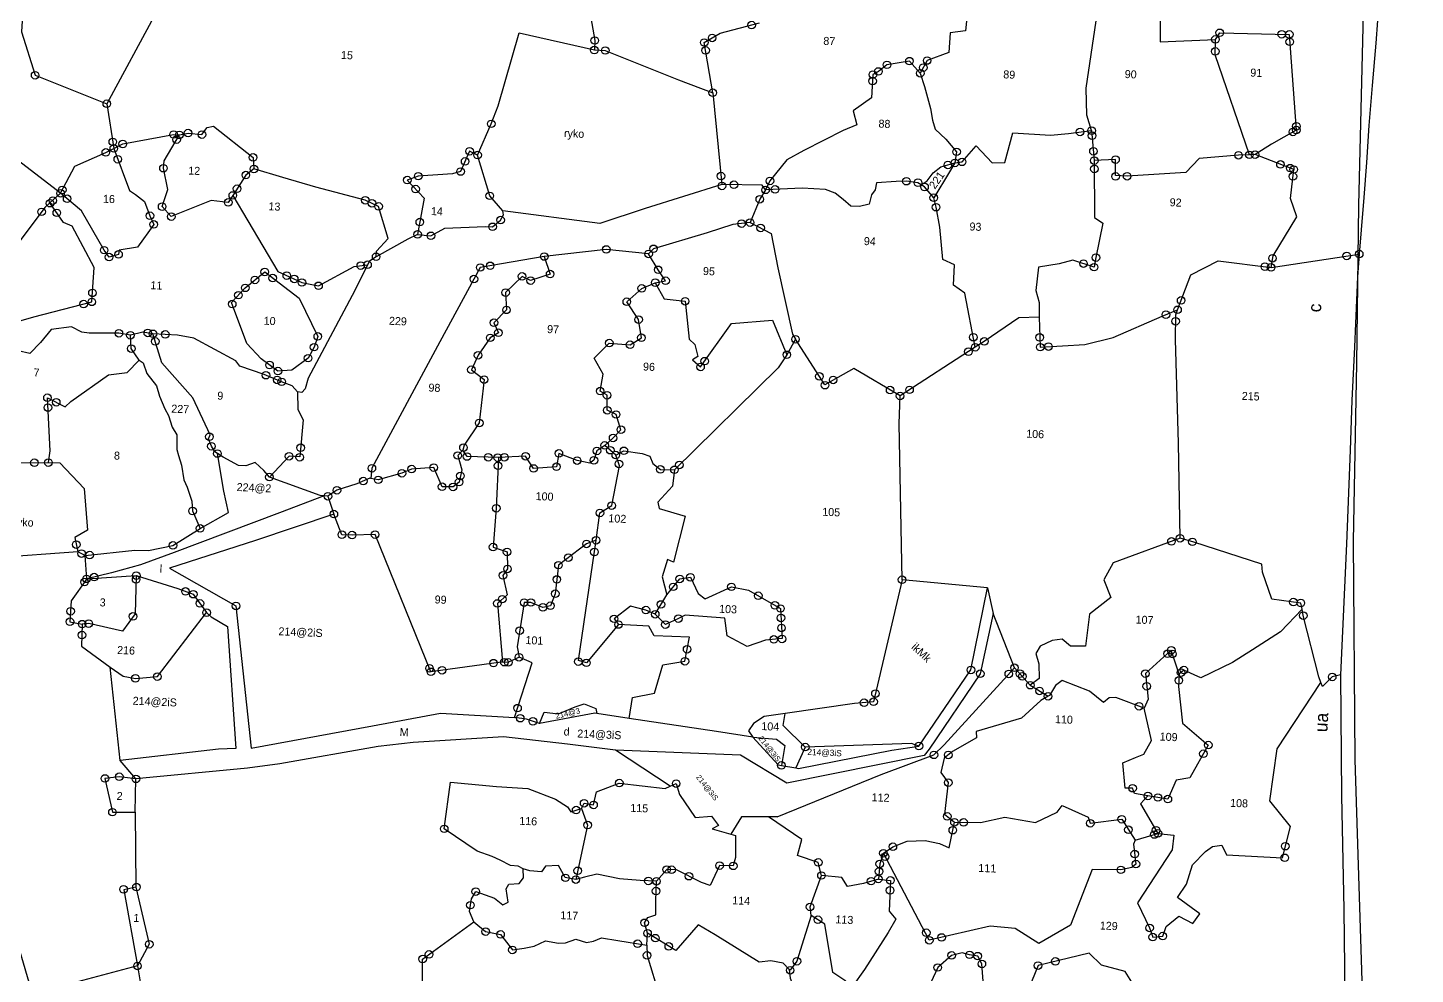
# Model space of a CAD drawing. Header units: metres. Extents: x 260179 to 264429, y 2217036 to 2221297.
# Drawn here: x 261037 to 262253, y 2218842 to 2219672 of the extents above; entities that cross this region are included whole.
import ezdxf
from ezdxf.enums import TextEntityAlignment as Align

# ---------------------------------------------------------------- set-up
doc = ezdxf.new("R2010")
doc.units = ezdxf.units.M
doc.header["$MEASUREMENT"] = 0
for name, color, linetype in [('OFF', 1, 'Continuous'), ('POLY_PARCEL', 6, 'Continuous'), ('POLY_ROAD', 30, 'Continuous'), ('POLY_WATER', 4, 'Continuous'), ('SYM_STONE', 1, 'Continuous'), ('TEXT_MAPIN', 7, 'Continuous'), ('TEXT_MAPOUT', 7, 'Continuous'), ('TEXT_PARCEL', 7, 'Continuous')]:
    doc.layers.add(name, color=color, linetype=linetype)
doc.styles.add('TEXT_MAP', font='', dxfattribs={"height": 2.5})
doc.styles.get('TEXT_MAP').set_extended_font_data('Kruti Dev 050')

# ---------------------------------------------------------------- blocks, each defined once
blk = doc.blocks.new('STONE')
blk.add_circle((0, 0), 0.851)
blk = doc.blocks.new('ERE')
at = {"layer": 'OFF', "ltscale": 10, "flags": 128}
for points in [[(261198.85, 2219199.63), (261200.37, 2219193.89)], [(260996.34, 2219193.09), (261007.41, 2219194.28)], [(261009.28, 2219148.59), (261005.55, 2219152.57)]]:
    blk.add_lwpolyline(points, dxfattribs=at)
at = {"layer": 'POLY_PARCEL', "ltscale": 10, "flags": 128}
for points in [[(261022.08, 2219367.55), (261014.13, 2219367.97), (261002.22, 2219361.21), (260990.64, 2219354.71), (260972.44, 2219344.63), (260960.71, 2219338.05), (260974.54, 2219336.44), (260976.83, 2219336.28), (260976.46, 2219315.4), (260979.92, 2219305.79), (260996.3, 2219300.07)], [(261131.73, 2219347.88), (261125.14, 2219346.76), (261106.57, 2219342.64), (261101.87, 2219336.33), (261102.15, 2219333.74), (261105.37, 2219318.93), (261105.37, 2219316.8)], [(261240.08, 2219347.94), (261239.77, 2219340.35), (261231.95, 2219336.86), (261232.48, 2219324.04), (261244.86, 2219325.09)], [(261217.9, 2219303.41), (261216.68, 2219306.81), (261216.25, 2219312.92), (261217.85, 2219328.16), (261220.98, 2219333.48), (261221.3, 2219341.23)], [(261194.61, 2219334.44), (261193.91, 2219330.08), (261188.89, 2219329.11), (261188.59, 2219324.62), (261185.15, 2219324.02), (261185.07, 2219319.61), (261180.28, 2219317.59), (261178.85, 2219314.67)], [(261244.86, 2219325.09), (261245.77, 2219326.61), (261261.41, 2219326.91), (261263.9, 2219305.47), (261258.44, 2219302.09), (261254.87, 2219299.56)], [(261132.38, 2219308.31), (261130, 2219319.52), (261133.48, 2219321.74), (261142.27, 2219324.45)], [(261253.61, 2219299.46), (261244.98, 2219321.64), (261244.86, 2219325.09)], [(261006.43, 2219320.9), (260996.3, 2219300.07)], [(261178.85, 2219314.67), (261176.31, 2219317.29), (261171.29, 2219316.24), (261169.42, 2219314.67), (261168.22, 2219313.92), (261168.15, 2219308.69), (261164.13, 2219305.57), (261165.11, 2219302.5), (261162.04, 2219301.08), (261153.42, 2219296.22), (261149.68, 2219293.9), (261146.08, 2219289.04), (261145.18, 2219286.98)], [(261178.85, 2219314.67), (261179.91, 2219311.76), (261181.48, 2219306.86), (261182.06, 2219304.21), (261182.75, 2219302.25), (261185.2, 2219300.1), (261187.76, 2219297.35), (261187.5, 2219294.83)], [(261187.5, 2219294.83), (261189.1, 2219295.15), (261192.13, 2219298.92), (261195.85, 2219295.2), (261198.67, 2219295.41), (261200.25, 2219302.14), (261208.7, 2219301.98), (261212.74, 2219302.56), (261217.9, 2219303.41)], [(261217.9, 2219303.41), (261218.8, 2219296.68)], [(260996.3, 2219300.07), (260998.3, 2219290.09)], [(261253.61, 2219299.46), (261251.16, 2219299.27), (261242.33, 2219298.15), (261239.48, 2219294.86), (261226.33, 2219293.48), (261223.73, 2219293.56), (261223.56, 2219297.11), (261218.8, 2219296.68)], [(261254.87, 2219299.56), (261253.61, 2219299.46)], [(261259.56, 2219274.36), (261259.9, 2219276.97), (261264.83, 2219285.96), (261263.27, 2219290.02), (261263.7, 2219296.59), (261254.87, 2219299.56)], [(261012.9, 2219293.74), (261014.85, 2219294.24), (261017.97, 2219294.03), (261019.08, 2219295.7), (261020.53, 2219296.04), (261029.69, 2219289.39), (261029.99, 2219286.8)], [(261180.13, 2219289.59), (261181.39, 2219290.58), (261182.66, 2219292.44), (261184.36, 2219293.82), (261187.5, 2219294.83)], [(261187.5, 2219294.83), (261186.38, 2219292.76), (261183.07, 2219286.81)], [(261218.8, 2219296.68), (261219.41, 2219283.88), (261221.31, 2219282.67), (261220.1, 2219274.89), (261219.75, 2219272.73), (261214.95, 2219274.12), (261211.92, 2219273.17), (261207.25, 2219272.22), (261206.9, 2219266.94), (261207.77, 2219264.26), (261207.86, 2219260.98)], [(260998.3, 2219290.09), (261000.26, 2219291.17), (261011.62, 2219293.79), (261012.9, 2219293.74)], [(261025.49, 2219280.65), (261024.55, 2219279.05), (261020.67, 2219279.33), (261011.86, 2219275.31), (261009.72, 2219277.46), (261010.82, 2219281.4), (261009.65, 2219286.12), (261009.72, 2219287.78), (261012.9, 2219293.74)], [(261080.13, 2219292.06), (261078.29, 2219292.84), (261076.48, 2219288.2), (261074.68, 2219287.58), (261066.99, 2219286.75), (261064.56, 2219285.78), (261068.51, 2219281.9), (261067.4, 2219273.65)], [(260986.75, 2219279.51), (260989.72, 2219285.74), (260996.54, 2219289.11), (260998.3, 2219290.09)], [(260998.3, 2219290.09), (261002.21, 2219280.81), (261003.64, 2219279.92), (261005.69, 2219278.43), (261007.05, 2219275.3), (261008, 2219273.39), (261004.53, 2219268.15), (261000.44, 2219267.26), (261000.37, 2219266.31), (260998.26, 2219265.63), (260997.1, 2219267.13), (260991.65, 2219275.77), (260986.75, 2219279.51)], [(261145.18, 2219286.98), (261144.39, 2219288.02), (261135.3, 2219287.76)], [(261180.13, 2219289.59), (261179.38, 2219290.05), (261176.75, 2219290.27), (261174.49, 2219290.12), (261170.06, 2219289.59), (261169.83, 2219288.02), (261169.08, 2219286.89), (261168.63, 2219284.79), (261166.45, 2219284.11), (261164.49, 2219284.11), (261162.69, 2219285.54), (261160.9, 2219286.91), (261158.65, 2219287.66), (261153.38, 2219287.73), (261145.18, 2219286.98)], [(261183.07, 2219286.81), (261180.89, 2219289.14), (261180.13, 2219289.59)], [(260986.75, 2219279.51), (260977.02, 2219286.42)], [(261029.99, 2219286.8), (261028.23, 2219285.35), (261025.49, 2219280.65)], [(261058.29, 2219268.23), (261058.29, 2219269.48), (261060.79, 2219272.45), (261058.36, 2219279.59), (261055.3, 2219280.84), (261044.07, 2219283.33), (261036.58, 2219285.13), (261029.99, 2219286.8)], [(261145.18, 2219286.98), (261143.98, 2219284.8), (261142.03, 2219279.47)], [(261193.82, 2219253.6), (261190.96, 2219265.63), (261188.33, 2219267.36), (261188.33, 2219271.94), (261185.7, 2219272.99), (261184.72, 2219280.28), (261183.67, 2219284.71), (261183.07, 2219286.81)], [(260986.75, 2219279.51), (260984.45, 2219277.24)], [(261025.49, 2219280.65), (261036.35, 2219263.99), (261041.85, 2219261.74), (261045.62, 2219261.16), (261053.42, 2219265.82), (261056.44, 2219266.36)], [(261067.4, 2219273.65), (261070.41, 2219273.47), (261073.5, 2219275.31), (261082.52, 2219276.08), (261084.18, 2219276.08), (261085.92, 2219277.67), (261086.54, 2219278.85), (261086.35, 2219279.78)], [(261142.03, 2219279.47), (261138.19, 2219278.87), (261132.44, 2219276.8), (261120.56, 2219272.67), (261119.51, 2219271.47)], [(261142.03, 2219279.47), (261146.86, 2219277.26), (261148.69, 2219269.57), (261152.61, 2219254.82), (261153.34, 2219253.68)], [(260984.45, 2219277.24), (260983.38, 2219276.19), (260968.39, 2219254.34), (260967.36, 2219252.19), (260965.93, 2219250.83), (260966.96, 2219246.47)], [(260966.96, 2219246.47), (260981.94, 2219251.44), (260994.82, 2219255.39), (260995.05, 2219263.11), (260989.67, 2219272.23), (260987.69, 2219272.98), (260984.45, 2219277.24)], [(261259.56, 2219274.36), (261279.23, 2219278.21)], [(261067.4, 2219273.65), (261065.22, 2219272.52), (261058.29, 2219268.23)], [(261238.93, 2219263.94), (261241.56, 2219271.9), (261247.56, 2219275.32), (261259.56, 2219274.36)], [(261096.08, 2219269.89), (261081.79, 2219266.81), (261073.44, 2219249.75), (261059.35, 2219220.64), (261059.18, 2219218.35)], [(261096.08, 2219269.89), (261097.55, 2219266), (261093.25, 2219264.35), (261091.29, 2219265.2), (261087.73, 2219261.4), (261088.1, 2219257.54), (261085.4, 2219254.54), (261086.5, 2219252.33), (261084.72, 2219251.1), (261082.14, 2219247.06), (261080.79, 2219243.75), (261083.74, 2219241.66), (261083.06, 2219231.85), (261079.87, 2219226.76), (261079.61, 2219225.57)], [(261119.51, 2219271.47), (261109.96, 2219272.07), (261096.08, 2219269.89)], [(261121.28, 2219265.07), (261123.58, 2219265.6), (261121.81, 2219267.99), (261119.51, 2219271.47)], [(261056.44, 2219266.36), (261053.81, 2219260.48), (261044.14, 2219240.27), (261043.63, 2219237.85), (261042.9, 2219237.05), (261041.94, 2219237.12)], [(261058.29, 2219268.23), (261056.82, 2219267.21), (261056.44, 2219266.36)], [(261033.4, 2219263.75), (261041.42, 2219258.21), (261045.94, 2219249.79), (261045.21, 2219247.32), (261043.95, 2219244.79), (261040.45, 2219241.96), (261037.32, 2219241.6), (261033.4, 2219244.19), (261030.09, 2219247.5), (261026.23, 2219256.59), (261029.17, 2219260)], [(261029.17, 2219260), (261033.4, 2219263.75)], [(261111.47, 2219228.01), (261113.29, 2219229.76), (261114.97, 2219231.7), (261113.73, 2219235.06), (261111.7, 2219235.94), (261111.52, 2219239.3), (261109.93, 2219240.19), (261110.46, 2219243.99), (261108.25, 2219247.52), (261111.52, 2219251.06), (261116.21, 2219250.88), (261118.68, 2219252.56), (261117.89, 2219256.62), (261115.06, 2219260.51), (261118.28, 2219263.65), (261121.28, 2219265.07)], [(261121.28, 2219265.07), (261123.41, 2219261.53), (261128.18, 2219261.18), (261129.42, 2219252.7), (261130.75, 2219251.55), (261131.54, 2219248.9), (261130.39, 2219248.1), (261132.26, 2219246.56), (261138.81, 2219256.63), (261148.01, 2219257.78), (261151.54, 2219250.11)], [(261207.86, 2219260.98), (261208.37, 2219254.24), (261218.41, 2219255.27), (261224.73, 2219257.09), (261235.54, 2219262.36), (261238.93, 2219263.94)], [(261241.67, 2219212.61), (261240.38, 2219234.01), (261238.77, 2219257.24), (261238.56, 2219262.8), (261238.93, 2219263.94)], [(261207.86, 2219260.98), (261203.37, 2219260.63), (261195.78, 2219254.99), (261193.82, 2219253.6)], [(261153.34, 2219253.68), (261151.54, 2219250.11)], [(261177.39, 2219241.93), (261166.7, 2219247.7), (261160.34, 2219243.74), (261153.34, 2219253.68)], [(261193.82, 2219253.6), (261177.39, 2219241.93)], [(261003.8, 2219248.25), (261001.2, 2219248.59), (260994.49, 2219248.32), (260992.85, 2219248.45), (260990.52, 2219249.61), (260985.96, 2219248.8), (260983.7, 2219245.79), (260981.37, 2219243.19), (260978.7, 2219243.67), (260974.12, 2219245.31), (260966.32, 2219244.97)], [(261008.86, 2219248.79), (261006.54, 2219249.07), (261003.8, 2219248.25)], [(261006.02, 2219242.72), (261004.13, 2219245.25), (261003.8, 2219248.25)], [(261041.94, 2219237.12), (261040.67, 2219238.42), (261038.25, 2219239.22), (261034.22, 2219240.69), (261028.72, 2219242.37), (261027.77, 2219243.47), (261018.09, 2219248.23), (261014.43, 2219248.74), (261008.86, 2219248.79)], [(261024.51, 2219222.48), (261023.89, 2219222.83), (261023.07, 2219224.06), (261022.38, 2219225.7), (261022.66, 2219226.66), (261018.45, 2219234.78), (261011.12, 2219242.37), (261008.86, 2219248.79)], [(261151.54, 2219250.11), (261149.7, 2219247.07), (261127.38, 2219223.19)], [(260986.58, 2219218.85), (260986.85, 2219221.52), (260985.76, 2219233.42), (260989.79, 2219231.57), (260991.03, 2219232.8), (260999.24, 2219239.16), (261003.42, 2219239.84), (261006.02, 2219242.72)], [(261006.02, 2219242.72), (261006.94, 2219242.17), (261007.83, 2219239.84), (261010.16, 2219237.11), (261010.91, 2219234.85), (261012.28, 2219232.05), (261013.17, 2219230.61), (261014.06, 2219228.01), (261015.22, 2219226.3), (261015.36, 2219223.02), (261015.77, 2219221.65), (261016.52, 2219219.53), (261017.21, 2219216.25), (261018.03, 2219214.68), (261019.19, 2219211.53), (261019.47, 2219209.34), (261021.31, 2219205.51)], [(261179.59, 2219200.64), (261177.47, 2219235.73), (261177.39, 2219241.93)], [(261041.94, 2219237.12), (261042.16, 2219233.17), (261043.48, 2219230.9), (261043.04, 2219222.55), (261040.62, 2219222.55), (261036.41, 2219217.7)], [(261079.61, 2219225.57), (261078.52, 2219224.34), (261079.55, 2219221.19), (261079.07, 2219218.39), (261077.77, 2219217.22), (261075.3, 2219217.16), (261073.25, 2219221.39), (261068.28, 2219220.85), (261066.16, 2219219.82), (261060.89, 2219218.11), (261059.18, 2219218.35)], [(261087.69, 2219224.27), (261080.64, 2219224.2), (261079.61, 2219225.57)], [(261111.47, 2219228.01), (261109.78, 2219226.68), (261109.19, 2219224.55), (261108.3, 2219223.86), (261105.42, 2219224.34), (261101.24, 2219225.77), (261100.83, 2219222.76), (261095.7, 2219222.15), (261093.78, 2219224.81), (261087.69, 2219224.27)], [(261110.44, 2219206.61), (261111.03, 2219212.79), (261113.61, 2219214.55), (261115.01, 2219223.59), (261114.05, 2219225.95)], [(261114.05, 2219225.95), (261111.47, 2219228.01)], [(261114.05, 2219225.95), (261115.82, 2219226.98), (261119.94, 2219226.54), (261121.7, 2219226.02), (261122.44, 2219224.4), (261124.21, 2219223.15), (261127.38, 2219223.19)], [(261021.31, 2219205.51), (261027.54, 2219209.34), (261026.31, 2219214.13), (261024.51, 2219222.48)], [(261036.41, 2219217.7), (261035.11, 2219219.14), (261033.06, 2219220.85), (261031.01, 2219220.02), (261029.36, 2219220.02), (261025.8, 2219221.73), (261024.51, 2219222.48)], [(261087.69, 2219224.27), (261087.7, 2219212.84), (261087.34, 2219204.09), (261090.53, 2219203.12), (261090.79, 2219199.32), (261089.82, 2219197.82), (261090.97, 2219193.49), (261088.85, 2219191.46), (261090.53, 2219178.32)], [(261127.38, 2219223.19), (261127.1, 2219219.51), (261123.97, 2219215.74), (261124.34, 2219214.36), (261130.23, 2219212.88), (261128.02, 2219202.39), (261126.64, 2219202.94), (261125.63, 2219198.99), (261126.82, 2219195.03)], [(261048.87, 2219213.97), (261048.02, 2219214.01), (261036.41, 2219217.7)], [(261059.18, 2219218.35), (261058.97, 2219218.38), (261056.09, 2219217.02), (261051.71, 2219215.37), (261049.73, 2219213.94)], [(261049.73, 2219213.94), (261048.87, 2219213.97)], [(261049.73, 2219213.94), (261051.24, 2219210)], [(261090.53, 2219178.32), (261090.22, 2219178.32), (261074.56, 2219175.46), (261060.7, 2219205.78), (261055.53, 2219205.44), (261053.25, 2219205.44), (261051.24, 2219210)], [(261241.67, 2219212.61), (261226.9, 2219206.46), (261224.93, 2219202.53), (261226.7, 2219198.66), (261222.07, 2219194.68), (261221.48, 2219187.47), (261218.07, 2219187.34), (261216.16, 2219188.78), (261213.87, 2219188.45), (261211.24, 2219187.01), (261210.32, 2219185.3), (261211.11, 2219183.01), (261211.31, 2219179.73), (261209.4, 2219178.16)], [(261269.43, 2219199.21), (261262.87, 2219199.77), (261260.52, 2219205.76), (261260.3, 2219207.58), (261244.77, 2219211.86), (261241.67, 2219212.61)], [(260995.77, 2219198.31), (261006.84, 2219199.95), (261009.95, 2219200.07), (261015.36, 2219201.41), (261021.31, 2219205.51)], [(261110.44, 2219206.61), (261108.31, 2219205.69), (261102.21, 2219200.65), (261101.76, 2219194.2), (261100.79, 2219191.46), (261099.11, 2219191.02), (261096.37, 2219191.99), (261094.86, 2219191.9), (261093.71, 2219181.91), (261094.22, 2219179.57)], [(261116.27, 2219187.87), (261109.41, 2219178.96), (261107.65, 2219179.4), (261110.44, 2219206.61)], [(261179.59, 2219200.64), (261174.34, 2219172.94), (261170.05, 2219172.35), (261154.56, 2219169.45)], [(261198.85, 2219199.63), (261179.59, 2219200.64)], [(260995.77, 2219198.31), (260994.03, 2219199.09)], [(260996.34, 2219193.09), (260995.77, 2219198.31)], [(261126.82, 2219195.03), (261129.59, 2219198.71), (261131.98, 2219199.17), (261133.88, 2219195.6), (261135.48, 2219194.48), (261141.29, 2219197.42), (261145.16, 2219196.87), (261152.53, 2219193.02), (261153.17, 2219186.28), (261149.49, 2219185.73), (261145.43, 2219184.17), (261140.83, 2219186.38), (261140.09, 2219190.33), (261131.15, 2219190.61), (261129.68, 2219189.78), (261126.82, 2219188.31), (261124.42, 2219190.54)], [(261269.77, 2219197.81), (261265.16, 2219192.54), (261259.03, 2219188.19), (261254.62, 2219185.16), (261247.65, 2219181.47), (261243.78, 2219183.02), (261242.8, 2219182.05)], [(261269.77, 2219197.81), (261269.43, 2219199.21)], [(261274.71, 2219181.54), (261274.16, 2219182.78), (261270.11, 2219196.4), (261269.77, 2219197.81)], [(261124.42, 2219190.54), (261126.82, 2219195.03)], [(260996.34, 2219193.09), (260993.04, 2219187.96), (260992.95, 2219183.29), (260995.72, 2219182.86)], [(261007.41, 2219194.28), (261007.5, 2219185.71), (261004.82, 2219181.65), (260997.2, 2219183.03), (260995.72, 2219182.86)], [(261124.42, 2219190.54), (261122.29, 2219191.39), (261118.76, 2219192.12), (261115.23, 2219189.11), (261116.27, 2219187.87)], [(261205.69, 2219181.94), (261200.37, 2219193.89)], [(261002.39, 2219173.43), (261005.42, 2219171.53), (261008.19, 2219171.18), (261013.13, 2219171.79), (261023.59, 2219186.62)], [(261119.54, 2219166.84), (261120.12, 2219171.64), (261125.04, 2219172.76), (261126.59, 2219179.25), (261131.55, 2219180.26), (261132.32, 2219185.68), (261124.42, 2219185.68), (261123.1, 2219187.77), (261116.27, 2219187.87)], [(261242.8, 2219182.05), (261240.77, 2219187.35), (261235.17, 2219181.87), (261236.01, 2219176.16), (261235.19, 2219174.06)], [(260995.72, 2219182.86), (260995.81, 2219177.93), (261002.39, 2219173.43)], [(261153.76, 2219146.19), (261176.74, 2219156.69), (261188.42, 2219161.58), (261190.63, 2219163.94), (261205.69, 2219181.94)], [(261209.4, 2219178.16), (261205.69, 2219181.94)], [(261242.8, 2219182.05), (261242.7, 2219179.27), (261244, 2219171.08), (261249.98, 2219166.39), (261246.16, 2219158.87), (261243.13, 2219158.2), (261241.41, 2219153.88), (261236.9, 2219154.38)], [(261279, 2219183.45), (261277.19, 2219182.9), (261275.11, 2219180.64), (261274.71, 2219181.54)], [(261094.22, 2219179.57), (261091.77, 2219178.32), (261090.53, 2219178.32)], [(261093.79, 2219166), (261097.21, 2219178.44), (261094.22, 2219179.57)], [(261235.19, 2219174.06), (261228.74, 2219176.22), (261227.25, 2219176.04), (261226.06, 2219174.97), (261222.78, 2219177.41), (261216.53, 2219179.49), (261215.11, 2219178.34), (261213.8, 2219176.02), (261213.51, 2219175.84)], [(261239.52, 2219146.05), (261243.13, 2219145.79), (261242.87, 2219142.51), (261235.58, 2219130.25), (261238.54, 2219124.74), (261239.32, 2219122.71), (261241.55, 2219123.04), (261242.21, 2219125.2), (261244.97, 2219127.63), (261248.18, 2219126.12), (261249.69, 2219128.35), (261244.51, 2219131.82), (261246.41, 2219134.9), (261247.59, 2219139.36), (261250.35, 2219142.44), (261251.92, 2219143.62), (261253.96, 2219144.02), (261255.14, 2219141.92), (261267.71, 2219141.79), (261269.22, 2219148.87), (261264.36, 2219154.44), (261265.54, 2219166.18), (261274.71, 2219181.54)], [(261213.51, 2219175.84), (261211.9, 2219174.83), (261207.73, 2219170.66), (261197.66, 2219167.27), (261197.84, 2219165.84), (261192.54, 2219162.51), (261190.76, 2219160.91), (261190.16, 2219157.69), (261191.89, 2219155.49), (261191.35, 2219148.35), (261193.67, 2219146.63)], [(261209.4, 2219178.16), (261213.51, 2219175.84)], [(261005.55, 2219152.57), (261002.39, 2219173.43)], [(261236.9, 2219154.38), (261233.88, 2219154.81), (261233.39, 2219155.98), (261231.72, 2219155.92), (261230.98, 2219161.59), (261233.76, 2219162.94), (261235.61, 2219163.74), (261237.21, 2219166.89), (261235.19, 2219174.06)], [(261099.44, 2219164.84), (261100.37, 2219167.47), (261103.62, 2219167.23), (261107.34, 2219168.94), (261109.28, 2219169.71), (261111.99, 2219168.78), (261112.25, 2219167.64)], [(261154.56, 2219169.45), (261149.88, 2219168.57), (261147.57, 2219166.92), (261146.52, 2219165.22), (261147.54, 2219163.81)], [(261159.42, 2219162.1), (261154.28, 2219166.75), (261154.56, 2219169.45)], [(261147.54, 2219163.81), (261152.91, 2219163.59), (261154.84, 2219162.29), (261154.23, 2219157.76)], [(261184.95, 2219163.43), (261183.23, 2219163.9), (261159.42, 2219162.1)], [(261159.42, 2219162.1), (261157.5, 2219157.33)], [(261129.42, 2219152.01), (261116.79, 2219159.58)], [(261236.9, 2219154.38), (261235.31, 2219152.54), (261239.52, 2219146.05)], [(261097.14, 2219132.02), (261096.04, 2219132.57), (261094.32, 2219132.71), (261091.91, 2219133.81), (261090.12, 2219134.56), (261086.68, 2219135.59), (261079.04, 2219140.29), (261080, 2219150.81), (261090.39, 2219150.33), (261097.48, 2219150.19), (261103.81, 2219147.99), (261106.56, 2219146.41), (261107.32, 2219145.31), (261109.73, 2219146.2)], [(261109.73, 2219146.2), (261110.25, 2219147.37), (261112.38, 2219147.09), (261112.93, 2219150.05), (261117.95, 2219152.25), (261128.34, 2219151.49), (261129.42, 2219152.01)], [(261129.42, 2219152.01), (261130.75, 2219152.66), (261131.58, 2219150.25), (261135.36, 2219145.24), (261139.01, 2219145.72), (261140.66, 2219143.65), (261139.28, 2219142.83), (261143.51, 2219141.84)], [(261193.67, 2219146.63), (261199.51, 2219146.8), (261204.93, 2219148.23), (261211.9, 2219147.34), (261216.66, 2219149.84), (261217.74, 2219151.45), (261223.66, 2219149.06), (261224.2, 2219147.7), (261231.23, 2219148.89), (261234.44, 2219144.3)], [(261009.28, 2219148.59), (261005.5, 2219148.91), (261002.3, 2219148.38), (261004.32, 2219140.88), (261009.44, 2219141.06)], [(261009.44, 2219141.06), (261009.28, 2219148.59)], [(261109.73, 2219146.2), (261111.25, 2219142.5), (261109.11, 2219130.12)], [(261151.84, 2219146.1), (261145.78, 2219145.79), (261143.51, 2219141.84)], [(261153.76, 2219146.19), (261151.84, 2219146.1)], [(261164.28, 2219133.39), (261163.45, 2219136.31), (261158.68, 2219137.68), (261159.52, 2219141.31), (261151.84, 2219146.1)], [(261177.98, 2219138.99), (261180.06, 2219140.53), (261183.22, 2219141.96), (261187.27, 2219142.26), (261190.49, 2219141.72), (261192.69, 2219140.83), (261193.67, 2219146.63)], [(261234.44, 2219144.3), (261239.52, 2219146.05)], [(261143.51, 2219141.84), (261144.58, 2219141.59), (261144.79, 2219136.64), (261144.37, 2219134.72), (261141.28, 2219134.65), (261139.35, 2219130.11), (261137.36, 2219130.66), (261131.64, 2219133.27), (261129.44, 2219133.27), (261127.26, 2219130.53)], [(261234.44, 2219144.3), (261234.14, 2219143.41), (261234.86, 2219138.95), (261233.96, 2219138.18), (261231.52, 2219137.52), (261225.09, 2219137.34), (261220.74, 2219124.61), (261213.77, 2219120.21), (261208.35, 2219123.36), (261202.72, 2219123.6), (261189.14, 2219119.85), (261177.98, 2219138.99)], [(261011.41, 2219106.55), (260988.11, 2219099.29), (260981.27, 2219119.16), (260977.52, 2219130.58), (260963.59, 2219132.34), (260959.91, 2219140.73), (260957.46, 2219139.59), (260951.68, 2219136.27), (260946.03, 2219133.81)], [(261009.44, 2219141.06), (261010.25, 2219124.23)], [(261177.98, 2219138.99), (261177.26, 2219136.55), (261177.15, 2219133.15)], [(261086.58, 2219119.67), (261085.48, 2219121.94), (261085.82, 2219124.83), (261086.72, 2219126.48), (261090.98, 2219125.17), (261092.98, 2219123.73), (261094.15, 2219124.41), (261093.53, 2219127.37), (261094.11, 2219128.44), (261096.38, 2219128.72), (261097.34, 2219130.02), (261097.14, 2219132.02)], [(261109.11, 2219130.12), (261106.7, 2219130.53), (261105.05, 2219133.14), (261102.16, 2219132.87), (261101.33, 2219131.56), (261098.72, 2219131.63), (261097.14, 2219132.02)], [(261162.32, 2219124.32), (261162.01, 2219126.21), (261164.28, 2219133.39)], [(261177.15, 2219133.15), (261179.83, 2219132.95), (261179.83, 2219125.99), (261181.42, 2219124.32), (261179.83, 2219121.22), (261174.82, 2219112.66), (261172.25, 2219108.65), (261170.5, 2219110.01), (261167.77, 2219111.68), (261165.5, 2219122.5), (261162.32, 2219124.32)], [(261177.15, 2219133.15), (261173.81, 2219132.02), (261170.24, 2219131.19), (261168.87, 2219133.15), (261164.28, 2219133.39)], [(261127.26, 2219130.53), (261123.59, 2219130.53), (261118.92, 2219130.73), (261113.75, 2219131.56), (261111, 2219130.73), (261109.11, 2219130.12)], [(261125.74, 2219118.74), (261124.99, 2219121.08), (261125.67, 2219122.32), (261127.46, 2219122.94), (261127.26, 2219126.1), (261127.26, 2219130.53)], [(261010.25, 2219124.23), (261007.59, 2219123.52), (261011.41, 2219106.55)], [(261010.25, 2219124.23), (261013.86, 2219111.54), (261011.41, 2219106.55)], [(261162.32, 2219124.32), (261161.26, 2219120.23), (261159.59, 2219113.87), (261158.15, 2219111.78), (261157.95, 2219111.96)], [(261078.87, 2219097.47), (261078.87, 2219101.73), (261075.78, 2219102.69), (261075.43, 2219110.8), (261086.58, 2219119.67)], [(261086.58, 2219119.67), (261089.33, 2219117.58), (261092.71, 2219117.09), (261095.53, 2219113.72), (261098.14, 2219114.21), (261100.35, 2219114.76), (261102.89, 2219116.06), (261105.85, 2219115.65), (261107.37, 2219115.79), (261109.64, 2219116.75), (261112.12, 2219116.13), (261113.7, 2219116.47), (261115.42, 2219117.3), (261119.14, 2219116.82), (261125.67, 2219116.06)], [(261157.95, 2219111.96), (261156.48, 2219113.29), (261153.68, 2219113.72), (261151.1, 2219113.34), (261140.94, 2219119.02), (261137.07, 2219121.13), (261132.24, 2219115.11), (261125.74, 2219118.74)], [(261125.67, 2219116.06), (261125.74, 2219118.74)], [(261235.49, 2219111.82), (261233.45, 2219114.71), (261228.09, 2219115.88), (261225.21, 2219118.48), (261213.81, 2219115.19), (261211.19, 2219107.78)], [(261125.67, 2219116.06), (261125.84, 2219113.78), (261129, 2219104.71)], [(261157.95, 2219111.96), (261158.2, 2219110.01), (261159.07, 2219108.18), (261161.08, 2219106.35), (261163.45, 2219104.25), (261164.87, 2219101.52), (261167.7, 2219098.82), (261177.84, 2219104.12), (261180.18, 2219101.86), (261182.94, 2219099.62), (261184.75, 2219098.24), (261187.08, 2219092.64), (261186.13, 2219086.88), (261186.73, 2219085.15), (261183.11, 2219077.32), (261179.06, 2219069.05)], [(261011.41, 2219106.55), (261012.37, 2219102.14), (261019.74, 2219078.58), (261023.3, 2219067.33), (261023.16, 2219063.79), (261026.15, 2219047.69), (261027.72, 2219035.65), (261031.07, 2219013.42), (261031.14, 2219010.22), (261032.14, 2219001.17), (261033.85, 2218984.93), (261034.35, 2218980.01), (261035.35, 2218970.82), (261036.15, 2218962.8)]]:
    blk.add_lwpolyline(points, dxfattribs=at)
blk.add_lwpolyline([(261205.37, 2219089.94), (261207.21, 2219094.26), (261209.72, 2219092.9), (261212.23, 2219094.76), (261211.73, 2219095.55), (261207.21, 2219097.13), (261202.83, 2219101.5), (261201.18, 2219115.04), (261200.18, 2219116.76), (261198.32, 2219116.97), (261196.67, 2219117.33), (261194.3, 2219116.68), (261191.29, 2219113.82), (261188.06, 2219105.94), (261189.28, 2219102.14), (261193.87, 2219096.55), (261199.46, 2219090.44), (261200.89, 2219088.73)], close=True, dxfattribs=at)
at = {"layer": 'POLY_ROAD', "ltscale": 10, "flags": 128}
for points in [[(261283.53, 2219408.49), (261283.08, 2219402), (261282.65, 2219386.69), (261282.17, 2219372.25), (261281.86, 2219359.14), (261281.51, 2219347.12), (261281.24, 2219336.05), (261280.98, 2219325.75), (261280.56, 2219316.18), (261280.16, 2219307.23), (261280, 2219298.82), (261279.7, 2219290.97), (261279.42, 2219283.63), (261279.23, 2219278.21)], [(261279.23, 2219278.21), (261279.05, 2219273.03), (261279.07, 2219257.3), (261278.99, 2219245.23), (261279.04, 2219234.05), (261279.12, 2219212.95), (261279, 2219183.45)], [(261048.87, 2219213.97), (261039.04, 2219209.72), (261015.75, 2219199.84), (261008.24, 2219196.73), (261001.79, 2219194.66), (260996.34, 2219193.09)], [(261051.24, 2219210), (261033.91, 2219203.29), (261014.83, 2219196.27), (261030.12, 2219188.4), (261034.89, 2219156.62)], [(261184.95, 2219163.43), (261195.91, 2219181.01), (261198.85, 2219199.63)], [(261007.41, 2219194.28), (261016.85, 2219191.77), (261020.4, 2219190.64), (261023.59, 2219186.62)], [(261200.37, 2219193.89), (261198.06, 2219180.27), (261187.28, 2219162.84), (261186.21, 2219161.35), (261155.6, 2219153.85), (261144.94, 2219159.67), (261116.79, 2219159.58)], [(261023.59, 2219186.62), (261024.62, 2219185.74), (261028.4, 2219183.7), (261031.43, 2219156.37), (261027.53, 2219156.02), (261005.55, 2219152.57)], [(261279, 2219183.45), (261280.44, 2219156.23), (261282.02, 2219130.75), (261283.03, 2219111.36)], [(261034.89, 2219156.62), (261061.94, 2219162.78), (261077.14, 2219166.27), (261093.79, 2219166)], [(261112.25, 2219167.64), (261111.79, 2219167.69), (261099.44, 2219164.84)], [(261119.54, 2219166.84), (261112.25, 2219167.64)], [(261147.54, 2219163.81), (261139.29, 2219164.75), (261119.54, 2219166.84)], [(261099.44, 2219164.84), (261096.5, 2219165.76), (261093.79, 2219166)], [(261147.54, 2219163.81), (261153.47, 2219157.87), (261154.23, 2219157.76)], [(261157.5, 2219157.33), (261158.08, 2219157.25), (261178.9, 2219162.22), (261184.95, 2219163.43)], [(261116.79, 2219159.58), (261105.96, 2219160.46), (261091.46, 2219161.53), (261071.24, 2219159.39), (261063.43, 2219158.2), (261041.49, 2219153.32), (261034.25, 2219152.07), (261009.28, 2219148.59)], [(261154.23, 2219157.76), (261157.5, 2219157.33)]]:
    blk.add_lwpolyline(points, dxfattribs=at)
at = {"layer": 'POLY_WATER', "ltscale": 10, "flags": 128}
for points in [[(261080.13, 2219292.06), (261082.9, 2219299.21), (261084.25, 2219303.33), (261088.29, 2219319.9), (261105.37, 2219316.8)], [(261105.37, 2219316.8), (261107.82, 2219316.78), (261124.55, 2219310.91), (261132.38, 2219308.31)], [(261132.38, 2219308.31), (261135.3, 2219287.76)], [(261086.35, 2219279.78), (261083.25, 2219283.01), (261080.13, 2219292.06)], [(261135.3, 2219287.76), (261118.3, 2219281.63), (261108.28, 2219277.85), (261086.35, 2219279.78)], [(260972, 2219218.09), (260986.58, 2219218.85)], [(260986.58, 2219218.85), (260989.15, 2219218.89), (260994.91, 2219213.37), (260996.03, 2219204.02), (260993.23, 2219202.26), (260994.03, 2219199.09)], [(260994.03, 2219199.09), (260975.54, 2219196.9)]]:
    blk.add_lwpolyline(points, dxfattribs=at)
at = {"layer": 'SYM_STONE'}
for p in [(261244.86, 2219325.09), (261245.77, 2219326.61), (261259.73, 2219326.87), (261261.41, 2219326.91), (261261.6, 2219325.25), (261140.47, 2219323.89), (261244.95, 2219322.38), (261105.37, 2219318.93), (261130, 2219319.52), (261131.74, 2219320.63), (261105.37, 2219316.78), (261107.82, 2219316.78), (261130.38, 2219317.75), (261171.29, 2219316.24), (261176.31, 2219317.29), (261179.48, 2219315.96), (261180.28, 2219317.59), (261168.2, 2219312.45), (261168.22, 2219313.92), (261169.42, 2219314.67), (261178.85, 2219314.67), (261132.38, 2219308.31), (261263.9, 2219306.32), (260979.92, 2219305.79), (261215.32, 2219302.99), (261217.9, 2219303.41), (261263.18, 2219305.02), (261263.9, 2219305.47), (260996.3, 2219300.07), (261218.06, 2219302.25), (261082.9, 2219299.21), (261187.76, 2219297.35), (261218.52, 2219298.79), (261218.8, 2219296.68), (261223.56, 2219297.11), (261251.16, 2219299.27), (261253.61, 2219299.46), (261254.87, 2219299.56), (261260.68, 2219297.6), (261262.9, 2219296.86), (261263.7, 2219296.59), (261011.62, 2219293.79), (261012.9, 2219293.74), (261014.85, 2219294.24), (261017.97, 2219294.03), (261185.93, 2219294.32), (261187.5, 2219294.83), (261189.1, 2219295.15), (261218.89, 2219294.82), (261223.74, 2219293.35), (261226.33, 2219293.48), (261263.6, 2219295.04), (260998.01, 2219291.56), (261000.26, 2219291.17), (261012.33, 2219292.67), (261077.39, 2219290.52), (261078.29, 2219292.84), (261080.13, 2219292.06), (261176.75, 2219290.27), (260996.54, 2219289.11), (260998.3, 2219290.09), (260999.3, 2219287.7), (261029.69, 2219289.39), (261076.48, 2219288.2), (261135.03, 2219289.67), (261135.34, 2219287.46), (261138.03, 2219287.84), (261146.08, 2219289.04), (261147.31, 2219287.18), (261179.38, 2219290.05), (261180.89, 2219289.14), (261009.65, 2219286.12), (261028.23, 2219285.35), (261029.99, 2219286.8), (261064.56, 2219285.78), (261066.99, 2219286.75), (261143.98, 2219284.8), (261145.18, 2219286.98), (261183.07, 2219286.81), (261183.67, 2219284.71), (261026.39, 2219282.2), (261055.3, 2219280.84), (261066.53, 2219283.84), (261083.25, 2219283.01), (260985.09, 2219277.78), (260986.75, 2219279.51), (260987.12, 2219280.28), (260988.29, 2219278.34), (261024.55, 2219279.05), (261025.49, 2219280.65), (261056.83, 2219280.21), (261058.36, 2219279.59), (261140.11, 2219279.17), (261142.03, 2219279.47), (261144.44, 2219278.37), (261279.23, 2219278.21), (260982.67, 2219275.15), (260984.5, 2219277.17), (260986.1, 2219275.07), (261007.05, 2219275.3), (261009.72, 2219277.46), (261011.86, 2219275.31), (261067.78, 2219276.45), (261084.18, 2219276.08), (261085.92, 2219277.67), (261220.1, 2219274.89), (261259.78, 2219276.43), (261276.45, 2219277.67), (261008, 2219273.39), (261067.4, 2219273.65), (261070.41, 2219273.47), (261109.96, 2219272.07), (261120.56, 2219272.67), (261217.35, 2219273.43), (261219.75, 2219272.73), (261258.15, 2219274.47), (261259.56, 2219274.36), (261096.08, 2219269.89), (261119.51, 2219271.47), (260997.1, 2219267.13), (260998.26, 2219265.63), (261000.37, 2219266.31), (261054.93, 2219266.09), (261056.44, 2219266.36), (261058.29, 2219268.23), (261081.79, 2219266.81), (261084.01, 2219267.29), (261097.57, 2219266.01), (261121.81, 2219267.99), (261123.58, 2219265.6), (261239.65, 2219266.1), (261033.4, 2219263.75), (261035.26, 2219262.47), (261038.39, 2219263.15), (261040.09, 2219262.46), (261080.49, 2219264.15), (261091.29, 2219265.2), (261093.25, 2219264.35), (261118.28, 2219263.65), (261121.28, 2219265.07), (261236.37, 2219262.74), (261238.93, 2219263.94), (261029.17, 2219260), (261031.28, 2219261.87), (261041.85, 2219261.74), (261045.62, 2219261.16), (261087.73, 2219261.4), (261115.06, 2219260.51), (261128.18, 2219261.18), (261238.61, 2219261.34), (260994.88, 2219257.42), (261026.39, 2219256.23), (261027.7, 2219258.29), (261088.1, 2219257.54), (261117.89, 2219256.62), (261208.2, 2219256.44), (260993, 2219254.83), (260994.82, 2219255.39), (261085.4, 2219254.54), (261153.34, 2219253.68), (261193.29, 2219255.84), (261193.82, 2219253.6), (261195.78, 2219254.99), (261208.43, 2219254.24), (261210.27, 2219254.43), (261045.94, 2219249.79), (261084.72, 2219251.1), (261086.5, 2219252.33), (261111.52, 2219251.06), (261116.21, 2219250.88), (261118.68, 2219252.56), (261151.54, 2219250.11), (261192.32, 2219252.54), (261001.2, 2219248.59), (261003.8, 2219248.25), (261007.7, 2219248.93), (261008.86, 2219248.79), (261009.45, 2219247.11), (261011.65, 2219248.77), (261045.21, 2219247.32), (261082.14, 2219247.06), (261132.26, 2219246.56), (261133.14, 2219247.9), (261004.13, 2219245.25), (261043.95, 2219244.79), (261080.79, 2219243.75), (261159.06, 2219245.56), (261160.41, 2219243.64), (261162.19, 2219244.89), (261179.45, 2219243.4), (261034.65, 2219240.56), (261035.36, 2219242.89), (261037.32, 2219241.6), (261083.74, 2219241.66), (261175.09, 2219243.17), (261177.39, 2219241.93), (261037.22, 2219239.6), (261038.25, 2219239.22), (261109.93, 2219240.19), (261111.52, 2219239.3), (261111.7, 2219235.94), (261113.73, 2219235.06), (260985.76, 2219233.42), (260985.96, 2219231.22), (260987.77, 2219232.49), (261083.06, 2219231.85), (261114.97, 2219231.7), (261111.47, 2219228.01), (261113.29, 2219229.76), (261022.52, 2219226.18), (261079.74, 2219226.16), (261093.78, 2219224.81), (261101.24, 2219225.77), (261109.78, 2219226.68), (261112.76, 2219226.98), (261114.05, 2219225.95), (261115.82, 2219226.98), (261023.07, 2219224.06), (261024.5, 2219222.49), (261040.62, 2219222.55), (261043.04, 2219222.43), (261043.15, 2219224.58), (261078.52, 2219224.34), (261080.64, 2219224.2), (261085.4, 2219224.24), (261087.53, 2219224.25), (261087.69, 2219222.41), (261089.03, 2219224.39), (261095.7, 2219222.15), (261100.83, 2219222.76), (261105.42, 2219224.34), (261109.19, 2219224.55), (261114.85, 2219223.98), (261124.21, 2219223.15), (261127.38, 2219223.19), (261128.45, 2219224.34), (260983.45, 2219218.69), (260986.58, 2219218.85), (261059.35, 2219220.64), (261066.16, 2219219.82), (261068.28, 2219220.85), (261073.25, 2219221.39), (261079.31, 2219219.79), (261036.41, 2219217.7), (261051.71, 2219215.37), (261057.53, 2219217.7), (261060.89, 2219218.11), (261075.3, 2219217.16), (261077.77, 2219217.22), (261079.07, 2219218.39), (261049.73, 2219213.94), (261087.7, 2219212.84), (261111.03, 2219212.79), (261113.61, 2219214.55), (261241.67, 2219212.61), (261019.47, 2219209.34), (261051.24, 2219210), (261239.77, 2219211.82), (261244.48, 2219211.93), (261110.44, 2219206.61), (261021.31, 2219205.51), (261053.25, 2219205.44), (261055.53, 2219205.44), (261060.7, 2219205.78), (261087.34, 2219204.09), (261090.53, 2219203.12), (261108.31, 2219205.69), (261110.17, 2219203.95), (260993.63, 2219200.67), (261015.36, 2219201.41), (261102.21, 2219200.65), (261104.37, 2219202.43), (261179.59, 2219200.64), (260994.9, 2219198.7), (260996.73, 2219198.45), (261089.82, 2219197.82), (261090.79, 2219199.32), (261101.98, 2219197.42), (261128.21, 2219196.87), (261129.59, 2219198.71), (261131.98, 2219199.17), (261141.29, 2219197.42), (261267.76, 2219199.35), (261269.43, 2219199.21), (260997.97, 2219193.56), (261007.41, 2219194.28), (261101.76, 2219194.2), (261147.41, 2219195.69), (261151.25, 2219193.68), (261270.11, 2219196.4), (260995.84, 2219192.33), (260996.26, 2219193.07), (261007.42, 2219193.43), (261018.63, 2219191.21), (261020.4, 2219190.64), (261088.85, 2219191.46), (261089.91, 2219192.47), (261094.86, 2219191.9), (261096.37, 2219191.99), (261099.11, 2219191.02), (261100.79, 2219191.46), (261122.29, 2219191.39), (261124.42, 2219190.54), (261125.62, 2219192.79), (261152.53, 2219193.02), (261152.73, 2219190.91), (261021.99, 2219188.63), (261030.12, 2219188.4), (261115.22, 2219189.11), (261116.27, 2219187.87), (261126.82, 2219188.31), (261129.68, 2219189.78), (261152.94, 2219188.67), (261240.77, 2219187.35), (260993, 2219185.63), (261007.07, 2219185.07), (261023.59, 2219186.62), (261094.14, 2219185.58), (261151.33, 2219186.01), (261153.18, 2219186.19), (261239.95, 2219186.55), (261241.07, 2219186.55), (260992.95, 2219183.29), (260995.72, 2219182.86), (260997.2, 2219183.03), (261131.93, 2219182.97), (261195.91, 2219181.01), (261205.69, 2219181.94), (261235.17, 2219181.87), (261243.17, 2219182.42), (261243.78, 2219183.02), (261277.19, 2219182.9), (260995.77, 2219180.39), (261088.54, 2219178.01), (261090.99, 2219178.32), (261091.85, 2219178.32), (261094.22, 2219179.57), (261107.62, 2219179.15), (261109.41, 2219178.96), (261131.55, 2219180.26), (261198.06, 2219180.27), (261204.47, 2219180.48), (261206.95, 2219180.65), (261207.55, 2219180.05), (261209.4, 2219178.16), (261235.59, 2219179.02), (261242.75, 2219180.66), (261074.21, 2219176.23), (261074.56, 2219175.46), (261077.06, 2219175.91), (261174.69, 2219174.79), (261211.53, 2219176.96), (261213.51, 2219175.84), (261013.13, 2219171.79), (261172.2, 2219172.64), (261174.34, 2219172.94), (261234.05, 2219174.45), (261008.19, 2219171.18), (261094.37, 2219168.12), (261095.07, 2219165.88), (261249.98, 2219166.39), (261097.97, 2219165.3), (261184.95, 2219163.43), (261248.97, 2219164.41), (261159.42, 2219162.1), (261188.42, 2219161.58), (261191.65, 2219161.71), (261154.23, 2219157.76), (261233.39, 2219155.98), (261191.89, 2219155.49), (261236.9, 2219154.38), (261239.15, 2219154.13), (261241.41, 2219153.88), (261117.95, 2219152.25), (261130.75, 2219152.66), (261002.3, 2219148.38), (261005.5, 2219148.91), (261009.28, 2219148.59), (261110.25, 2219147.37), (261112.38, 2219147.09), (261192, 2219147.87), (261193.67, 2219146.63), (261195.73, 2219146.69), (261224.2, 2219147.7), (261231.23, 2219148.89), (261239.06, 2219146.76), (261108.52, 2219145.76), (261193.37, 2219144.83), (261232.83, 2219146.6), (261238.72, 2219145.77), (261239.52, 2219146.05), (261268.26, 2219144.4), (261004.32, 2219140.88), (261111.25, 2219142.5), (261180.06, 2219140.53), (261234.5, 2219141.18), (261268.24, 2219141.78), (261079.04, 2219140.29), (261177.98, 2219138.99), (261178.41, 2219138.25), (261231.52, 2219137.52), (261234.86, 2219138.95), (261141.28, 2219134.65), (261144.37, 2219134.72), (261163.45, 2219136.31), (261177.2, 2219134.85), (261177.26, 2219136.55), (261109.45, 2219132.13), (261129.44, 2219133.27), (261130.54, 2219133.27), (261134.5, 2219131.97), (261164.28, 2219133.39), (261175.48, 2219132.59), (261177.08, 2219133.16), (261179.83, 2219132.95), (261106.76, 2219130.43), (261109.11, 2219130.12), (261125.43, 2219130.53), (261127.26, 2219130.53), (261127.26, 2219128.31), (261179.83, 2219130.71), (261086.72, 2219126.48), (261162.01, 2219126.21), (261007.56, 2219123.64), (261010.43, 2219124.28), (261085.65, 2219123.38), (261163.91, 2219123.41), (261238.54, 2219124.74), (261239.32, 2219122.71), (261241.55, 2219123.04), (261124.99, 2219121.08), (261125.74, 2219118.74), (261188.38, 2219121.53), (261189.14, 2219119.85), (261191.88, 2219120.61), (261089.33, 2219117.58), (261092.71, 2219117.09), (261123.6, 2219116.3), (261127.55, 2219117.73), (261130.64, 2219116), (261194.3, 2219116.68), (261198.32, 2219116.97), (261200.18, 2219116.76), (261217.67, 2219116.31), (261095.53, 2219113.72), (261125.84, 2219113.78), (261159.59, 2219113.87), (261191.29, 2219113.82), (261201.18, 2219115.04), (261213.81, 2219115.19), (261013.86, 2219111.54), (261075.43, 2219110.8), (261076.84, 2219111.92), (261158.15, 2219111.78), (261011.41, 2219106.55)]:
    blk.add_blockref('STONE', p, dxfattribs=at)
at = {"layer": 'TEXT_MAPIN', "ltscale": 10, "style": 'TEXT_MAP'}
for s, p in [('ryko', (261101.63, 2219296.93)), ('ryko', (260981.57, 2219204.3)), ('l', (261012.9, 2219195.18)), ('d', (261105.64, 2219162.42)), ('M', (261069.12, 2219160.76))]:
    blk.add_text(s, height=1.8, dxfattribs=at).set_placement(p, align=Align.CENTER)
blk.add_text('ikMk', height=1.8, rotation=319.7264, dxfattribs=at).set_placement((261184.06, 2219183.78), align=Align.CENTER)
at = {"layer": 'TEXT_PARCEL', "ltscale": 10, "style": 'TEXT_MAP'}
for s, height, p in [('87', 1.8, (261158.1, 2219320.14)), ('89', 1.8, (261198.87, 2219314.32)), ('90', 1.8, (261226.16, 2219315.55)), ('91', 1.8, (261254.36, 2219317.08)), ('15', 1.8, (261049.82, 2219312.38)), ('88', 1.8, (261171.28, 2219302.07)), ('92', 1.8, (261237.48, 2219287.16)), ('12', 1.8, (261016.58, 2219284.94)), ('16', 1.8, (260997.69, 2219277.79)), ('13', 1.8, (261034.97, 2219277.67)), ('14', 1.8, (261071.52, 2219278.14)), ('93', 1.8, (261192.72, 2219279.81)), ('94', 1.8, (261169.11, 2219275.52)), ('95', 1.8, (261133.24, 2219267.26)), ('11', 1.8, (261009.18, 2219258.81)), ('10', 1.8, (261034.97, 2219251.9)), ('229', 1.8, (261063.8, 2219253.08)), ('97', 1.8, (261098.76, 2219252.72)), ('96', 1.8, (261120.67, 2219245.21)), ('215', 1.8, (261256.2, 2219244.32)), ('7', 1.8, (260983.07, 2219238.08)), ('98', 1.8, (261072.65, 2219238.45)), ('9', 1.8, (261024.59, 2219234.62)), ('106', 1.8, (261208.11, 2219233.77)), ('227', 1.8, (261015.72, 2219231.26)), ('8', 1.8, (261001.94, 2219220.17)), ('224@2', 1.8, (261033.05, 2219214.26)), ('100', 1.8, (261098.44, 2219215.07)), ('105', 1.8, (261163.01, 2219214.28)), ('102', 1.8, (261115, 2219210.78)), ('107', 1.8, (261234.47, 2219193.04)), ('99', 1.8, (261076.06, 2219190.88)), ('103', 1.8, (261140.75, 2219191.49)), ('3', 1.8, (261000.13, 2219187.03)), ('214@2iS', 1.8, (261044.88, 2219182.24)), ('101', 1.8, (261097.52, 2219182.61)), ('216', 1.8, (261005.84, 2219176.49)), ('110', 1.8, (261217.3, 2219169.88)), ('214@2iS', 1.8, (261012.78, 2219165.23)), ('104', 1.8, (261151.36, 2219165.52)), ('109', 1.8, (261241, 2219166.96)), ('214@3iS', 1.8, (261113.01, 2219162.1)), ('214@3iS', 1.4, (261163.81, 2219160.36)), ('108', 1.8, (261257.46, 2219152.73)), ('112', 1.8, (261176.83, 2219150.58)), ('115', 1.8, (261122.69, 2219145.91)), ('2', 1.8, (261005.79, 2219143.68)), ('116', 1.8, (261097.85, 2219141.93)), ('111', 1.8, (261201.48, 2219135.71)), ('114', 1.8, (261146.48, 2219126.08)), ('129  ', 1.8, (261230.01, 2219123.92)), ('117', 1.8, (261107.97, 2219121.11)), ('113', 1.8, (261169.86, 2219122.78)), ('1', 1.8, (261010.71, 2219116.43))]:
    blk.add_text(s, height=height, dxfattribs=at).set_placement(p, align=Align.CENTER)
for s, height, rotation, p in [('221', 1.8, 57.6982, (261184.33, 2219290.33)), ('214@3', 1.3, 15.336, (261105.88, 2219166.82)), ('214@3iS', 1.2, 311.0004, (261150.97, 2219161.01)), ('214@3iS', 1.2, 311.0004, (261137.33, 2219151.66))]:
    blk.add_text(s, height=height, rotation=rotation, dxfattribs=at).set_placement(p, align=Align.CENTER)
blk = doc.blocks.new('e')
at = {"layer": 'POLY_ROAD', "ltscale": 10, "flags": 128}
blk.add_lwpolyline([(1207.82, 819.39), (1215.16, 773), (1221.61, 708.34), (1225.06, 669.46), (1227.88, 637.09), (1227.88, 632.48), (1226.97, 595.76), (1225.88, 565.41), (1224.88, 531.33), (1222.52, 489.49), (1218.62, 441.19), (1216.52, 419.03), (1200.17, 343.45), (1195.52, 322.58), (1189.9, 300.26), (1188.7, 297.31), (1178.25, 260.59), (1162.45, 205.01), (1154.81, 176.88), (1148.89, 157.23), (1134.08, 107.73)], dxfattribs=at)
at = {"layer": 'TEXT_MAPOUT', "style": 'TEXT_MAP', "text_generation_flag": 2}
for s, rotation, p in [('c', 268.3138, (1233.12, 574.88)), ('ua', 270, (1228.03, 494.49))]:
    blk.add_text(s, height=2.5, rotation=rotation, dxfattribs=at).set_placement(p)

msp = doc.modelspace()

# ---------------------------------------------------------------- block references
for name, p, xscale, yscale, zscale, rotation in [('ERE', (-1120669.1, -6375325.6), 3.895693111489024, 3.895693111489024, 3.895693111489024, 357.5742632689065), ('e', (267673.3, 2216524.7), -4.571041181490073, 4.571041181490075, 4.571041181490073, 357.2240163742465)]:
    msp.add_blockref(name, p, dxfattribs=dict(xscale=xscale, yscale=yscale, zscale=zscale, rotation=rotation))

doc.saveas('drawing.dxf')
